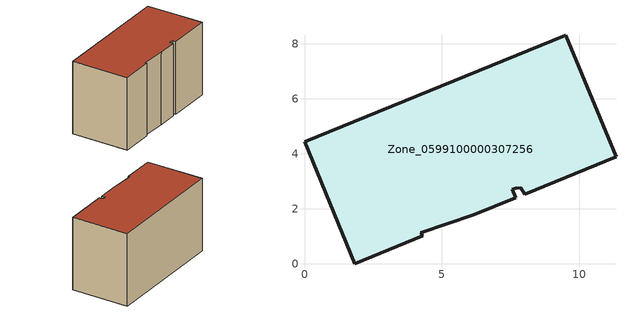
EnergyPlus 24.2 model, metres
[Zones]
Zone_0599100000307256
 floor ground (C_G): 7.69,2.75 7.57,2.71 7.69,2.4 6.17,1.77 4.23,1.12 4.3,1.01 1.84,0 0,4.43 9.5,8.31 11.34,3.89 8.01,2.53 7.87,2.77 z0
 wall outside (C_F): 1.84,0 4.3,1.01 4.23,1.12 6.17,1.77 7.69,2.4 7.57,2.71 7.69,2.75 7.87,2.77 8.01,2.53 11.34,3.89 9.5,8.31 0,4.43 1.84,0 z0:6.12
 roof outside (C_R): 7.57,2.71 7.69,2.75 7.87,2.77 8.01,2.53 11.34,3.89 9.5,8.31 0,4.43 1.84,0 4.3,1.01 4.23,1.12 6.17,1.77 7.69,2.4 z6.12
[BUILDING]
Pand.0599100000307256: North Axis=0; Terrain=City; Loads Convergence Tolerance Value=0.04; Temperature Convergence Tolerance Value=0.4; Solar Distribution=FullExterior; Maximum Number of Warmup Days=25; Minimum Number of Warmup Days=1
[Site:Location]
Rotterdam.The.Hague.AP_ZH_NLD Design_Conditions: Latitude=51.96; Longitude=4.45; Time Zone=1; Elevation=-4.5
[SITE:GROUNDTEMPERATURE:BUILDINGSURFACE]
18, 18, 18, 18, 18, 18, 18, 18, 18, 18, 18, 18
[MATERIAL] Thermal Absorptance=0.9; Solar Absorptance=0.7; Visible Absorptance=0.7
Name | Roughness | Thickness | Conductivity | Density | Specific Heat
G.TC.1946 | MediumSmooth | 0.15 | 1 | 540 | 1210
F.TC.1946 | Rough | 0.3 | 0.857143 | 1920 | 840
R.TC.1946 | MediumRough | 0.2 | 0.909091 | 1500 | 1000
[CONSTRUCTION]
C_G: G.TC.1946
C_F: F.TC.1946
C_R: R.TC.1946
[ZONE]
Zone_0599100000307256: Type=1; Multiplier=1; Ceiling Height=Autocalculate; Volume=Autocalculate; Floor Area=autocalculate; Part of Total Floor Area=Yes
[ZONEINFILTRATION:DESIGNFLOWRATE]
Infil_Zone_0599100000307256: Zone or ZoneList or Space or SpaceList=Zone_0599100000307256; Schedule=AlwaysOn; Design Flow Rate Calculation Method=Flow/Area; Flow Rate per Floor Area=0.003; Constant Term Coefficient=1; Temperature Term Coefficient=0; Velocity Term Coefficient=0; Velocity Squared Term Coefficient=0
[HVACTEMPLATE:ZONE:IDEALLOADSAIRSYSTEM]
Zone_0599100000307256: Maximum Heating Supply Air Temperature=50; Minimum Cooling Supply Air Temperature=13; Maximum Heating Supply Air Humidity Ratio=0.0156; Minimum Cooling Supply Air Humidity Ratio=0.0077; Heating Limit=NoLimit; Cooling Limit=NoLimit; Dehumidification Control Type=ConstantSensibleHeatRatio; Cooling Sensible Heat Ratio=0.7; Dehumidification Setpoint=60; Humidification Control Type=None; Humidification Setpoint=30; Outdoor Air Method=None; Outdoor Air Flow Rate per Person=0.00944; Outdoor Air Flow Rate per Zone Floor Area=0; Outdoor Air Flow Rate per Zone=0; Demand Controlled Ventilation Type=None; Outdoor Air Economizer Type=NoEconomizer; Heat Recovery Type=None; Sensible Heat Recovery Effectiveness=0.7; Latent Heat Recovery Effectiveness=0.65
[ZONECONTROL:THERMOSTAT]
ThermostatControl_Zone_0599100000307256: Zone or ZoneList=Zone_0599100000307256; Control Type Schedule=DualSetpointControlType; Control 1=Thermostat_Zone_0599100000307256; Temperature Difference Between Cutout And Setpoint=0
[THERMOSTATSETPOINT:DUALSETPOINT]
Thermostat_Zone_0599100000307256: Heating Setpoint Temperature Schedule=HeatingSetpoint_Zone_0599100000307256; Cooling Setpoint Temperature Schedule=CoolingSetpoint_Zone_0599100000307256
[SCHEDULE:COMPACT]
HeatingSetpoint_Zone_0599100000307256: Through: 12/31, For: AllDays, Until: 24:00, 21
CoolingSetpoint_Zone_0599100000307256: Through: 12/31, For: AllDays, Until: 24:00, 24
DualSetpointControlType: Through: 12/31, For: AllDays, Until: 24:00, 4
AlwaysOn: Through: 12/31, For: AllDays, Until: 24:00, 1
